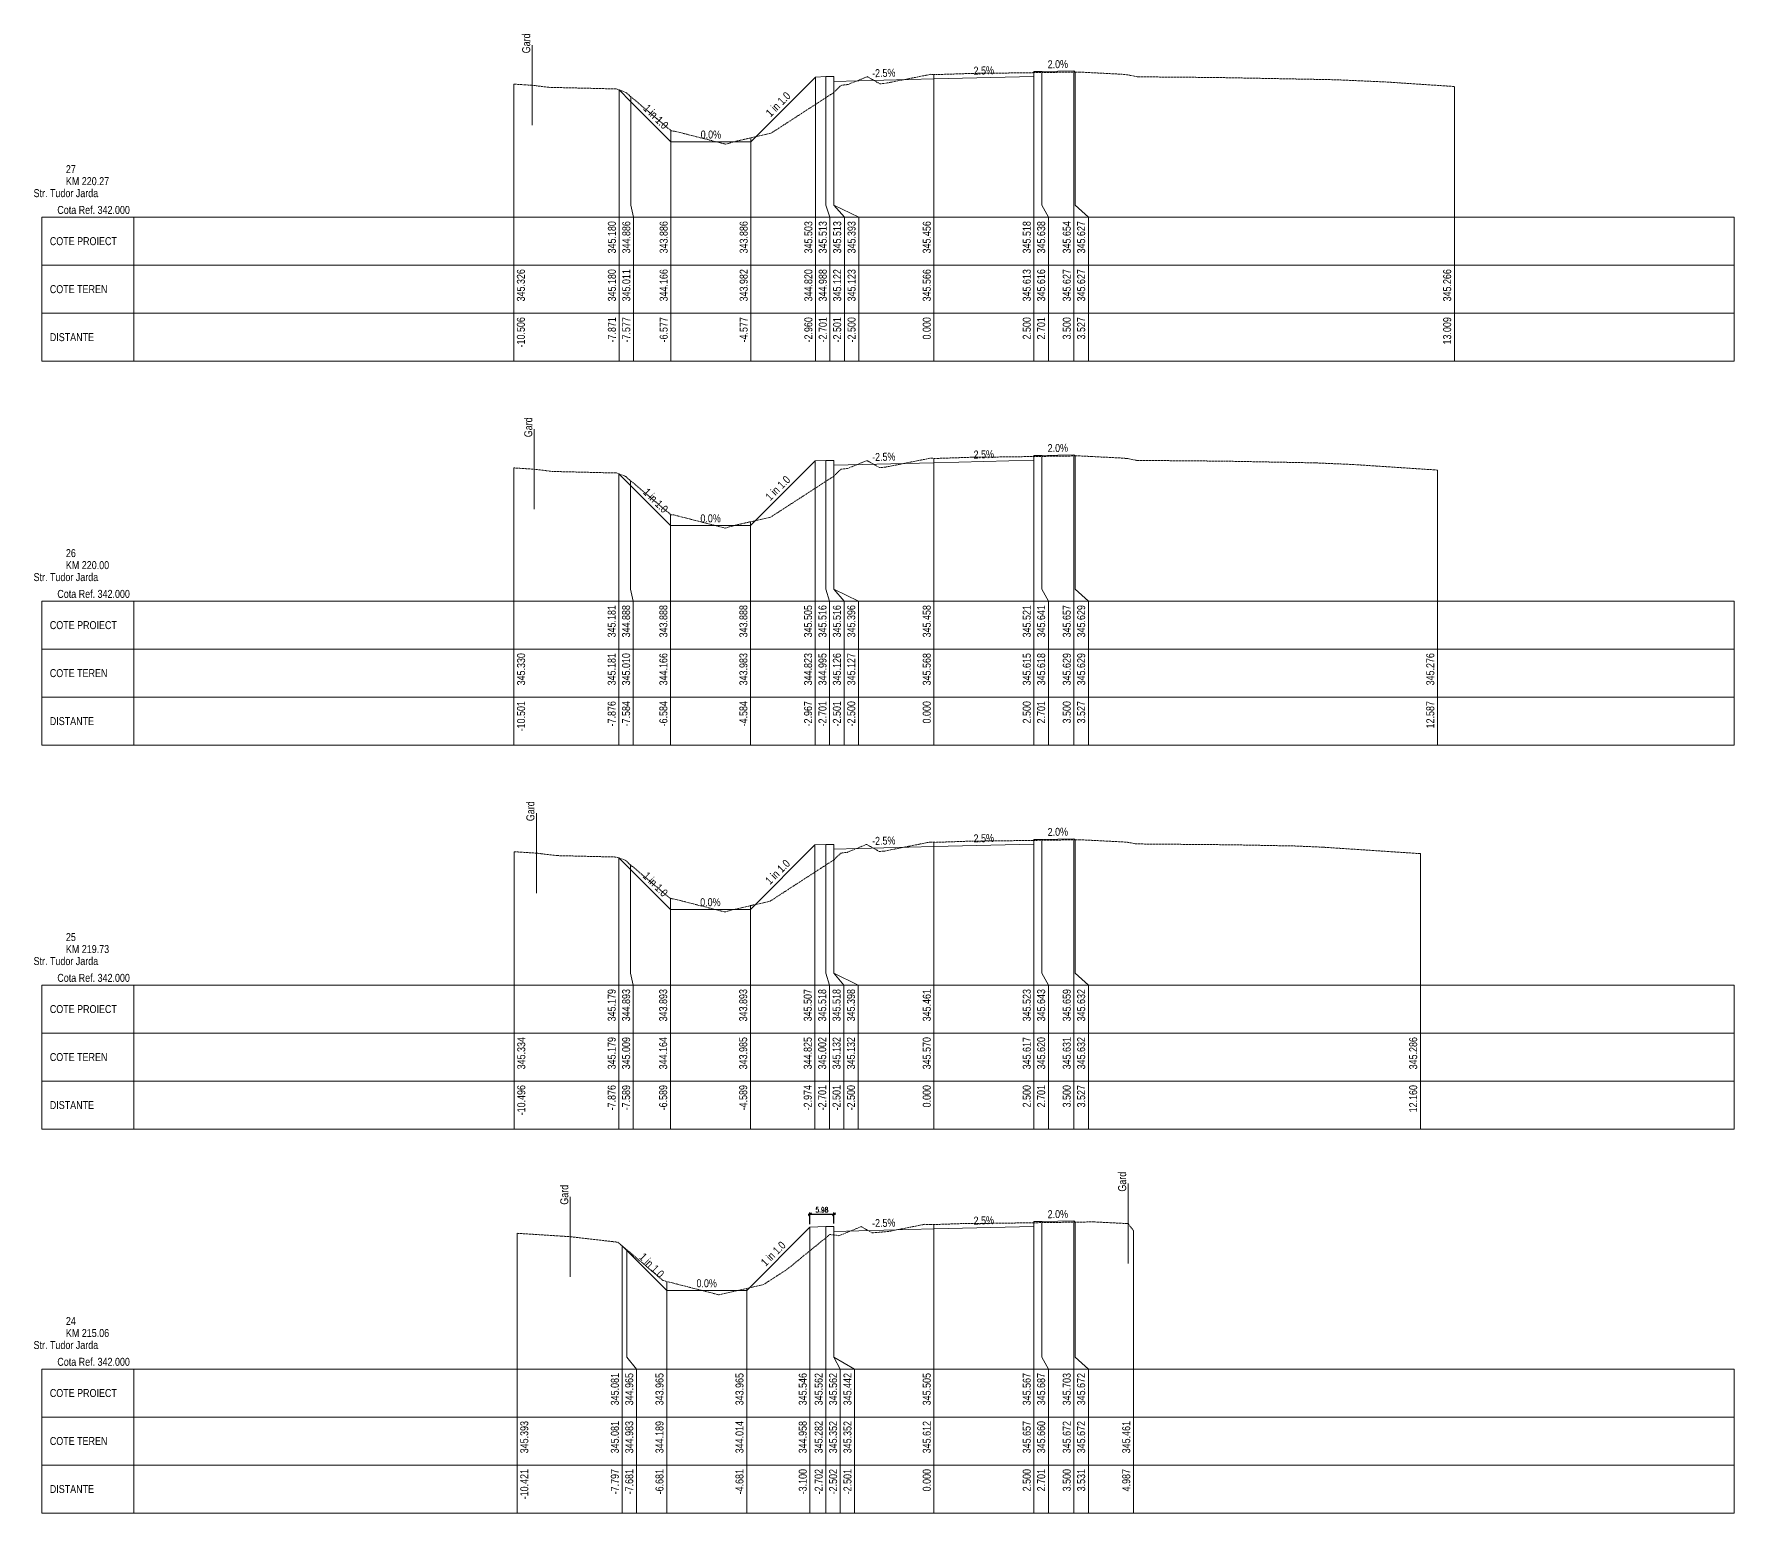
# Paper-space layout 'Str. Tudor Jarda-XS-1' of a CAD drawing. Extents: x 5 to 860, y 10 to 5944.
# Drawn here: x 5 to 430, y 2218 to 2587.8 of the extents above; entities that cross this region are included whole.
import ezdxf
from ezdxf.enums import TextEntityAlignment as Align

# ---------------------------------------------------------------- set-up
doc = ezdxf.new("R2010")
doc.units = 0
doc.header["$PDMODE"] = 32
doc.header["$PDSIZE"] = 0.5
doc.linetypes.add('DASHED2', pattern=[0.375, 0.25, -0.125])
doc.layers.get('0').update_dxf_attribs({"color": 8})
doc.layers.add('ARD-No Plot', color=1, linetype='Continuous', lineweight=0, plot=False)
for name, color, linetype, lineweight in [('DESIGN-TEXT', 7, 'Continuous', 0), ('EXISTING-TEXT', 7, 'Continuous', 0), ('LINES', 7, 'Continuous', 0), ('Text', 7, 'Continuous', 0), ('X-RL', 7, 'Continuous', 0), ('XPLOT-DESIGN', 5, 'Continuous', 0), ('XPLOT-EXISTING', 3, 'DASHED2', 0), ('XPLOT-GRADE', 7, 'Continuous', 0), ('XPLOT-KM', 7, 'Continuous', 0), ('XPLOT-TITLE', 7, 'Continuous', 0)]:
    doc.layers.add(name, color=color, linetype=linetype, lineweight=lineweight)
doc.layers.add('work', color=6, linetype='Continuous')
doc.styles.add('Arial', font='arial.ttf', dxfattribs={"width": 0.8})
doc.styles.add('BemTxT_FCP', font='simplex.shx', dxfattribs={"width": 0.7})
doc.dimstyles.new('M-500-M2', dxfattribs={"dimscale": 5, "dimtxt": 0.25, "dimasz": 0.15, "dimexe": 0.09, "dimexo": 0.15, "dimgap": 0.1, "dimtad": 1, "dimzin": 0, "dimdsep": 46, "dimtxsty": 'BemTxT_FCP', "dimblk": 'OBLIQUE', "dimcen": -0.3, "dimdle": 0.09, "dimclrt": 2, "dimaunit": 2, "dimadec": 4, "dimazin": 0, "dimtfac": 0.75, "dimtix": 1, "dimtmove": 2, "dimatfit": 3, "dimfxl": 1, "dimtolj": 1, "dimarcsym": 0})

# ---------------------------------------------------------------- blocks, each defined once
blk = doc.blocks.new('_Oblique')
at = {"color": 0, "linetype": 'ByBlock', "lineweight": -2}
blk.add_line((-0.5, -0.5), (0.5, 0.5), dxfattribs=at)
blk = doc.blocks.new('*D66')
at = {"layer": 'Defpoints', "color": 0, "transparency": 16777216}
for p in [(204.98, 2292.69), (199, 2289.46), (204.98, 2289.62)]:
    blk.add_point(p, dxfattribs=at)
at = {"layer": 'work', "color": 0, "lineweight": -2, "transparency": 16777216}
for p, q in [((198.55, 2292.69), (205.43, 2292.69)), ((199, 2290.21), (199, 2293.14)), ((204.98, 2290.37), (204.98, 2293.14))]:
    blk.add_line(p, q, dxfattribs=at)
at = {"layer": 'work', "color": 0, "lineweight": -2, "transparency": 16777216, "xscale": 0.75, "yscale": 0.75, "zscale": 0.75, "rotation": 180}
blk.add_blockref('_Oblique', (199, 2292.69), dxfattribs=at)
at = {"layer": 'work', "color": 0, "lineweight": -2, "transparency": 16777216, "xscale": 0.75, "yscale": 0.75, "zscale": 0.75}
blk.add_blockref('_Oblique', (204.98, 2292.69), dxfattribs=at)
at = {"layer": 'work', "color": 2, "transparency": 16777216, "insert": (201.99, 2293.81), "char_height": 1.25, "attachment_point": 5, "style": 'BemTxT_FCP'}
blk.add_mtext('\\A1;5.98', dxfattribs=at)

psp = doc.layouts.new('Str. Tudor Jarda-XS-1')

# ---------------------------------------------------------------- linework, layer by layer
at = {"layer": 'LINES'}
for p, q in [((129.566, 2584.969), (129.566, 2564.969)), ((200.405, 2545), (200.405, 2577.029)), ((200.405, 2545), (200.405, 2577.029)), ((200.405, 2545), (200.405, 2577.029)), ((202.99, 2545), (202.99, 2577.132)), ((202.99, 2545), (202.99, 2577.132)), ((202.99, 2545), (202.99, 2577.132)), ((204.99, 2545), (204.99, 2577.132)), ((204.99, 2545), (204.99, 2577.132)), ((204.99, 2545), (204.99, 2577.132)), ((205, 2545), (205, 2575.932)), ((205, 2545), (205, 2575.932)), ((205, 2545), (205, 2575.932)), ((230, 2545), (230, 2577.664)), ((230, 2545), (230, 2577.664)), ((230, 2545), (230, 2577.664)), ((255, 2545), (255, 2578.129)), ((255, 2545), (255, 2578.129)), ((255, 2545), (255, 2578.129)), ((257.01, 2545), (257.01, 2578.382)), ((257.01, 2545), (257.01, 2578.382)), ((257.01, 2545), (257.01, 2578.382)), ((265, 2545), (265, 2578.542)), ((265, 2545), (265, 2578.542)), ((265, 2545), (265, 2578.542)), ((265.27, 2545), (265.27, 2578.272)), ((265.27, 2545), (265.27, 2578.272)), ((265.27, 2545), (265.27, 2578.272)), ((124.941, 2545), (124.941, 2575.264)), ((124.941, 2545), (124.941, 2575.264)), ((151.289, 2545), (151.289, 2573.801)), ((151.289, 2545), (151.289, 2573.801)), ((151.289, 2545), (151.289, 2573.801)), ((154.233, 2545), (154.233, 2572.107)), ((154.233, 2545), (154.233, 2572.107)), ((154.233, 2545), (154.233, 2572.107)), ((360.091, 2545), (360.091, 2574.661)), ((360.091, 2545), (360.091, 2574.661)), ((164.233, 2545), (164.233, 2563.658)), ((164.233, 2545), (164.233, 2563.658)), ((164.233, 2545), (164.233, 2563.658)), ((184.233, 2545), (184.233, 2561.821)), ((184.233, 2545), (184.233, 2561.821)), ((184.233, 2545), (184.233, 2561.821)), ((6.982, 2530), (6.982, 2542)), ((6.982, 2542), (30, 2542)), ((30, 2506), (30, 2542)), ((30, 2542), (430, 2542)), ((124.941, 2542), (124.941, 2545)), ((124.941, 2542), (124.941, 2545)), ((124.941, 2506), (124.941, 2542)), ((124.941, 2506), (124.941, 2542)), ((151.289, 2542), (151.289, 2545)), ((151.289, 2542), (151.289, 2545)), ((151.289, 2542), (151.289, 2545)), ((151.289, 2506), (151.289, 2542)), ((151.289, 2506), (151.289, 2542)), ((151.289, 2506), (151.289, 2542)), ((154.889, 2542), (154.233, 2545)), ((154.889, 2542), (154.233, 2545)), ((154.889, 2542), (154.233, 2545)), ((154.889, 2506), (154.889, 2542)), ((154.889, 2506), (154.889, 2542)), ((154.889, 2506), (154.889, 2542)), ((164.233, 2542), (164.233, 2545)), ((164.233, 2542), (164.233, 2545)), ((164.233, 2542), (164.233, 2545)), ((164.233, 2506), (164.233, 2542)), ((164.233, 2506), (164.233, 2542)), ((164.233, 2506), (164.233, 2542)), ((184.233, 2542), (184.233, 2545)), ((184.233, 2542), (184.233, 2545)), ((184.233, 2542), (184.233, 2545)), ((184.233, 2506), (184.233, 2542)), ((184.233, 2506), (184.233, 2542)), ((184.233, 2506), (184.233, 2542)), ((200.405, 2542), (200.405, 2545)), ((200.405, 2542), (200.405, 2545)), ((200.405, 2542), (200.405, 2545)), ((200.405, 2506), (200.405, 2542)), ((200.405, 2506), (200.405, 2542)), ((200.405, 2506), (200.405, 2542)), ((204.005, 2542), (202.99, 2545)), ((204.005, 2542), (202.99, 2545)), ((204.005, 2542), (202.99, 2545)), ((204.005, 2506), (204.005, 2542)), ((204.005, 2506), (204.005, 2542)), ((204.005, 2506), (204.005, 2542)), ((207.605, 2542), (204.99, 2545)), ((207.605, 2542), (204.99, 2545)), ((207.605, 2542), (204.99, 2545)), ((211.205, 2542), (205, 2545)), ((211.205, 2542), (205, 2545)), ((211.205, 2542), (205, 2545)), ((207.605, 2506), (207.605, 2542)), ((207.605, 2506), (207.605, 2542)), ((207.605, 2506), (207.605, 2542)), ((211.205, 2506), (211.205, 2542)), ((211.205, 2506), (211.205, 2542)), ((211.205, 2506), (211.205, 2542)), ((230, 2542), (230, 2545)), ((230, 2542), (230, 2545)), ((230, 2542), (230, 2545)), ((230, 2506), (230, 2542)), ((230, 2506), (230, 2542)), ((230, 2506), (230, 2542)), ((255, 2542), (255, 2545)), ((255, 2542), (255, 2545)), ((255, 2542), (255, 2545)), ((255, 2506), (255, 2542)), ((255, 2506), (255, 2542)), ((255, 2506), (255, 2542)), ((258.6, 2542), (257.01, 2545)), ((258.6, 2542), (257.01, 2545)), ((258.6, 2542), (257.01, 2545)), ((258.6, 2506), (258.6, 2542)), ((258.6, 2506), (258.6, 2542)), ((258.6, 2506), (258.6, 2542)), ((265, 2542), (265, 2545)), ((265, 2542), (265, 2545)), ((265, 2542), (265, 2545)), ((265, 2506), (265, 2542)), ((265, 2506), (265, 2542)), ((265, 2506), (265, 2542)), ((268.6, 2542), (265.27, 2545)), ((268.6, 2542), (265.27, 2545)), ((268.6, 2542), (265.27, 2545)), ((268.6, 2506), (268.6, 2542)), ((268.6, 2506), (268.6, 2542)), ((268.6, 2506), (268.6, 2542)), ((360.091, 2542), (360.091, 2545)), ((360.091, 2542), (360.091, 2545)), ((360.091, 2506), (360.091, 2542)), ((360.091, 2506), (360.091, 2542)), ((430, 2506), (430, 2542)), ((6.982, 2518), (6.982, 2530)), ((6.982, 2530), (30, 2530)), ((30, 2530), (6.982, 2530)), ((30, 2530), (430, 2530)), ((6.982, 2506), (6.982, 2518)), ((6.982, 2518), (30, 2518)), ((30, 2518), (6.982, 2518)), ((30, 2518), (430, 2518)), ((30, 2506), (6.982, 2506)), ((30, 2506), (430, 2506)), ((130.086, 2488.975), (130.086, 2468.975)), ((255, 2449), (255, 2482.151)), ((255, 2449), (255, 2482.151)), ((255, 2449), (255, 2482.151)), ((257.01, 2449), (257.01, 2482.408)), ((257.01, 2449), (257.01, 2482.408)), ((257.01, 2449), (257.01, 2482.408)), ((265, 2449), (265, 2482.568)), ((265, 2449), (265, 2482.568)), ((265, 2449), (265, 2482.568)), ((265.273, 2449), (265.273, 2482.295)), ((265.273, 2449), (265.273, 2482.295)), ((265.273, 2449), (265.273, 2482.295)), ((124.99, 2449), (124.99, 2479.3)), ((124.99, 2449), (124.99, 2479.3)), ((151.24, 2449), (151.24, 2477.806)), ((151.24, 2449), (151.24, 2477.806)), ((151.24, 2449), (151.24, 2477.806)), ((200.331, 2449), (200.331, 2481.051)), ((200.331, 2449), (200.331, 2481.051)), ((200.331, 2449), (200.331, 2481.051)), ((202.99, 2449), (202.99, 2481.158)), ((202.99, 2449), (202.99, 2481.158)), ((202.99, 2449), (202.99, 2481.158)), ((204.99, 2449), (204.99, 2481.158)), ((204.99, 2449), (204.99, 2481.158)), ((204.99, 2449), (204.99, 2481.158)), ((205, 2449), (205, 2479.958)), ((205, 2449), (205, 2479.958)), ((205, 2449), (205, 2479.958)), ((230, 2449), (230, 2481.684)), ((230, 2449), (230, 2481.684)), ((230, 2449), (230, 2481.684)), ((355.872, 2449), (355.872, 2478.76)), ((355.872, 2449), (355.872, 2478.76)), ((154.163, 2449), (154.163, 2476.105)), ((154.163, 2449), (154.163, 2476.105)), ((154.163, 2449), (154.163, 2476.105)), ((164.163, 2449), (164.163, 2467.656)), ((164.163, 2449), (164.163, 2467.656)), ((164.163, 2449), (164.163, 2467.656)), ((184.163, 2449), (184.163, 2465.835)), ((184.163, 2449), (184.163, 2465.835)), ((184.163, 2449), (184.163, 2465.835)), ((124.99, 2446), (124.99, 2449)), ((124.99, 2446), (124.99, 2449)), ((151.24, 2446), (151.24, 2449)), ((151.24, 2446), (151.24, 2449)), ((151.24, 2446), (151.24, 2449)), ((154.84, 2446), (154.163, 2449)), ((154.84, 2446), (154.163, 2449)), ((154.84, 2446), (154.163, 2449)), ((164.163, 2446), (164.163, 2449)), ((164.163, 2446), (164.163, 2449)), ((164.163, 2446), (164.163, 2449)), ((184.163, 2446), (184.163, 2449)), ((184.163, 2446), (184.163, 2449)), ((184.163, 2446), (184.163, 2449)), ((200.331, 2446), (200.331, 2449)), ((200.331, 2446), (200.331, 2449)), ((200.331, 2446), (200.331, 2449)), ((203.931, 2446), (202.99, 2449)), ((203.931, 2446), (202.99, 2449)), ((203.931, 2446), (202.99, 2449)), ((207.531, 2446), (204.99, 2449)), ((207.531, 2446), (204.99, 2449)), ((207.531, 2446), (204.99, 2449)), ((211.131, 2446), (205, 2449)), ((211.131, 2446), (205, 2449)), ((211.131, 2446), (205, 2449)), ((230, 2446), (230, 2449)), ((230, 2446), (230, 2449)), ((230, 2446), (230, 2449)), ((255, 2446), (255, 2449)), ((255, 2446), (255, 2449)), ((255, 2446), (255, 2449)), ((258.6, 2446), (257.01, 2449)), ((258.6, 2446), (257.01, 2449)), ((258.6, 2446), (257.01, 2449)), ((265, 2446), (265, 2449)), ((265, 2446), (265, 2449)), ((265, 2446), (265, 2449)), ((268.6, 2446), (265.273, 2449)), ((268.6, 2446), (265.273, 2449)), ((268.6, 2446), (265.273, 2449)), ((355.872, 2446), (355.872, 2449)), ((355.872, 2446), (355.872, 2449)), ((6.982, 2434), (6.982, 2446)), ((6.982, 2446), (30, 2446)), ((30, 2410), (30, 2446)), ((30, 2446), (430, 2446)), ((124.99, 2410), (124.99, 2446)), ((124.99, 2410), (124.99, 2446)), ((151.24, 2410), (151.24, 2446)), ((151.24, 2410), (151.24, 2446)), ((151.24, 2410), (151.24, 2446)), ((154.84, 2410), (154.84, 2446)), ((154.84, 2410), (154.84, 2446)), ((154.84, 2410), (154.84, 2446)), ((164.163, 2410), (164.163, 2446)), ((164.163, 2410), (164.163, 2446)), ((164.163, 2410), (164.163, 2446)), ((184.163, 2410), (184.163, 2446)), ((184.163, 2410), (184.163, 2446)), ((184.163, 2410), (184.163, 2446)), ((200.331, 2410), (200.331, 2446)), ((200.331, 2410), (200.331, 2446)), ((200.331, 2410), (200.331, 2446)), ((203.931, 2410), (203.931, 2446)), ((203.931, 2410), (203.931, 2446)), ((203.931, 2410), (203.931, 2446)), ((207.531, 2410), (207.531, 2446)), ((207.531, 2410), (207.531, 2446)), ((207.531, 2410), (207.531, 2446)), ((211.131, 2410), (211.131, 2446)), ((211.131, 2410), (211.131, 2446)), ((211.131, 2410), (211.131, 2446)), ((230, 2410), (230, 2446)), ((230, 2410), (230, 2446)), ((230, 2410), (230, 2446)), ((255, 2410), (255, 2446)), ((255, 2410), (255, 2446)), ((255, 2410), (255, 2446)), ((258.6, 2410), (258.6, 2446)), ((258.6, 2410), (258.6, 2446)), ((258.6, 2410), (258.6, 2446)), ((265, 2410), (265, 2446)), ((265, 2410), (265, 2446)), ((265, 2410), (265, 2446)), ((268.6, 2410), (268.6, 2446)), ((268.6, 2410), (268.6, 2446)), ((268.6, 2410), (268.6, 2446)), ((355.872, 2410), (355.872, 2446)), ((355.872, 2410), (355.872, 2446)), ((430, 2410), (430, 2446)), ((6.982, 2422), (6.982, 2434)), ((6.982, 2434), (30, 2434)), ((30, 2434), (6.982, 2434)), ((30, 2434), (430, 2434)), ((6.982, 2410), (6.982, 2422)), ((6.982, 2422), (30, 2422)), ((30, 2422), (6.982, 2422)), ((30, 2422), (430, 2422)), ((30, 2410), (6.982, 2410)), ((30, 2410), (430, 2410)), ((130.613, 2392.982), (130.613, 2372.982)), ((200.257, 2353), (200.257, 2385.074)), ((200.257, 2353), (200.257, 2385.074)), ((200.257, 2353), (200.257, 2385.074)), ((202.99, 2353), (202.99, 2385.183)), ((202.99, 2353), (202.99, 2385.183)), ((202.99, 2353), (202.99, 2385.183)), ((204.99, 2353), (204.99, 2385.183)), ((204.99, 2353), (204.99, 2385.183)), ((204.99, 2353), (204.99, 2385.183)), ((230, 2353), (230, 2385.705)), ((230, 2353), (230, 2385.705)), ((230, 2353), (230, 2385.705)), ((255, 2353), (255, 2386.175)), ((255, 2353), (255, 2386.175)), ((255, 2353), (255, 2386.175)), ((257.01, 2353), (257.01, 2386.433)), ((257.01, 2353), (257.01, 2386.433)), ((257.01, 2353), (257.01, 2386.433)), ((265, 2353), (265, 2386.593)), ((265, 2353), (265, 2386.593)), ((265, 2353), (265, 2386.593)), ((265.275, 2353), (265.275, 2386.318)), ((265.275, 2353), (265.275, 2386.318)), ((265.275, 2353), (265.275, 2386.318)), ((125.039, 2353), (125.039, 2383.337)), ((125.039, 2353), (125.039, 2383.337)), ((151.244, 2353), (151.244, 2381.791)), ((151.244, 2353), (151.244, 2381.791)), ((151.244, 2353), (151.244, 2381.791)), ((154.109, 2353), (154.109, 2380.088)), ((154.109, 2353), (154.109, 2380.088)), ((154.109, 2353), (154.109, 2380.088)), ((205, 2353), (205, 2383.983)), ((205, 2353), (205, 2383.983)), ((205, 2353), (205, 2383.983)), ((351.596, 2353), (351.596, 2382.86)), ((351.596, 2353), (351.596, 2382.86)), ((164.109, 2353), (164.109, 2371.639)), ((164.109, 2353), (164.109, 2371.639)), ((164.109, 2353), (164.109, 2371.639)), ((184.109, 2353), (184.109, 2369.852)), ((184.109, 2353), (184.109, 2369.852)), ((184.109, 2353), (184.109, 2369.852)), ((125.039, 2350), (125.039, 2353)), ((125.039, 2350), (125.039, 2353)), ((151.244, 2350), (151.244, 2353)), ((151.244, 2350), (151.244, 2353)), ((151.244, 2350), (151.244, 2353)), ((154.844, 2350), (154.109, 2353)), ((154.844, 2350), (154.109, 2353)), ((154.844, 2350), (154.109, 2353)), ((164.109, 2350), (164.109, 2353)), ((164.109, 2350), (164.109, 2353)), ((164.109, 2350), (164.109, 2353)), ((184.109, 2350), (184.109, 2353)), ((184.109, 2350), (184.109, 2353)), ((184.109, 2350), (184.109, 2353)), ((200.257, 2350), (200.257, 2353)), ((200.257, 2350), (200.257, 2353)), ((200.257, 2350), (200.257, 2353)), ((203.857, 2350), (202.99, 2353)), ((203.857, 2350), (202.99, 2353)), ((203.857, 2350), (202.99, 2353)), ((207.457, 2350), (204.99, 2353)), ((207.457, 2350), (204.99, 2353)), ((207.457, 2350), (204.99, 2353)), ((211.057, 2350), (205, 2353)), ((211.057, 2350), (205, 2353)), ((211.057, 2350), (205, 2353)), ((230, 2350), (230, 2353)), ((230, 2350), (230, 2353)), ((230, 2350), (230, 2353)), ((255, 2350), (255, 2353)), ((255, 2350), (255, 2353)), ((255, 2350), (255, 2353)), ((258.6, 2350), (257.01, 2353)), ((258.6, 2350), (257.01, 2353)), ((258.6, 2350), (257.01, 2353)), ((265, 2350), (265, 2353)), ((265, 2350), (265, 2353)), ((265, 2350), (265, 2353)), ((268.6, 2350), (265.275, 2353)), ((268.6, 2350), (265.275, 2353)), ((268.6, 2350), (265.275, 2353)), ((351.596, 2350), (351.596, 2353)), ((351.596, 2350), (351.596, 2353)), ((6.982, 2338), (6.982, 2350)), ((6.982, 2350), (30, 2350)), ((30, 2314), (30, 2350)), ((30, 2350), (430, 2350)), ((125.039, 2314), (125.039, 2350)), ((125.039, 2314), (125.039, 2350)), ((151.244, 2314), (151.244, 2350)), ((151.244, 2314), (151.244, 2350)), ((151.244, 2314), (151.244, 2350)), ((154.844, 2314), (154.844, 2350)), ((154.844, 2314), (154.844, 2350)), ((154.844, 2314), (154.844, 2350)), ((164.109, 2314), (164.109, 2350)), ((164.109, 2314), (164.109, 2350)), ((164.109, 2314), (164.109, 2350)), ((184.109, 2314), (184.109, 2350)), ((184.109, 2314), (184.109, 2350)), ((184.109, 2314), (184.109, 2350)), ((200.257, 2314), (200.257, 2350)), ((200.257, 2314), (200.257, 2350)), ((200.257, 2314), (200.257, 2350)), ((203.857, 2314), (203.857, 2350)), ((203.857, 2314), (203.857, 2350)), ((203.857, 2314), (203.857, 2350)), ((207.457, 2314), (207.457, 2350)), ((207.457, 2314), (207.457, 2350)), ((207.457, 2314), (207.457, 2350)), ((211.057, 2314), (211.057, 2350)), ((211.057, 2314), (211.057, 2350)), ((211.057, 2314), (211.057, 2350)), ((230, 2314), (230, 2350)), ((230, 2314), (230, 2350)), ((230, 2314), (230, 2350)), ((255, 2314), (255, 2350)), ((255, 2314), (255, 2350)), ((255, 2314), (255, 2350)), ((258.6, 2314), (258.6, 2350)), ((258.6, 2314), (258.6, 2350)), ((258.6, 2314), (258.6, 2350)), ((265, 2314), (265, 2350)), ((265, 2314), (265, 2350)), ((265, 2314), (265, 2350)), ((268.6, 2314), (268.6, 2350)), ((268.6, 2314), (268.6, 2350)), ((268.6, 2314), (268.6, 2350)), ((351.596, 2314), (351.596, 2350)), ((351.596, 2314), (351.596, 2350)), ((430, 2314), (430, 2350)), ((6.982, 2326), (6.982, 2338)), ((6.982, 2338), (30, 2338)), ((30, 2338), (6.982, 2338)), ((30, 2338), (430, 2338)), ((6.982, 2314), (6.982, 2326)), ((6.982, 2326), (30, 2326)), ((30, 2326), (6.982, 2326)), ((30, 2326), (430, 2326)), ((30, 2314), (6.982, 2314)), ((30, 2314), (430, 2314)), ((278.549, 2300.352), (278.549, 2280.352)), ((139.092, 2297.088), (139.092, 2277.088)), ((257.01, 2257), (257.01, 2290.87)), ((257.01, 2257), (257.01, 2290.87)), ((257.01, 2257), (257.01, 2290.87)), ((265, 2257), (265, 2291.03)), ((265, 2257), (265, 2291.03)), ((265, 2257), (265, 2291.03)), ((265.309, 2257), (265.309, 2290.721)), ((265.309, 2257), (265.309, 2290.721)), ((265.309, 2257), (265.309, 2290.721)), ((125.791, 2257), (125.791, 2287.93)), ((125.791, 2257), (125.791, 2287.93)), ((199, 2257), (199, 2289.461)), ((199, 2257), (199, 2289.461)), ((199, 2257), (199, 2289.461)), ((202.981, 2257), (202.981, 2289.62)), ((202.981, 2257), (202.981, 2289.62)), ((202.981, 2257), (202.981, 2289.62)), ((204.981, 2257), (204.981, 2289.62)), ((204.981, 2257), (204.981, 2289.62)), ((204.981, 2257), (204.981, 2289.62)), ((204.991, 2257), (204.991, 2288.42)), ((204.991, 2257), (204.991, 2288.42)), ((204.991, 2257), (204.991, 2288.42)), ((230, 2257), (230, 2290.119)), ((230, 2257), (230, 2290.119)), ((230, 2257), (230, 2290.119)), ((255, 2257), (255, 2290.575)), ((255, 2257), (255, 2290.575)), ((255, 2257), (255, 2290.575)), ((279.866, 2257), (279.866, 2288.613)), ((279.866, 2257), (279.866, 2288.613)), ((152.029, 2257), (152.029, 2284.806)), ((152.029, 2257), (152.029, 2284.806)), ((152.029, 2257), (152.029, 2284.806)), ((153.187, 2257), (153.187, 2283.827)), ((153.187, 2257), (153.187, 2283.827)), ((153.187, 2257), (153.187, 2283.827)), ((163.187, 2257), (163.187, 2275.894)), ((163.187, 2257), (163.187, 2275.894)), ((163.187, 2257), (163.187, 2275.894)), ((183.187, 2257), (183.187, 2274.141)), ((183.187, 2257), (183.187, 2274.141)), ((183.187, 2257), (183.187, 2274.141)), ((125.791, 2254), (125.791, 2257)), ((125.791, 2254), (125.791, 2257)), ((152.029, 2254), (152.029, 2257)), ((152.029, 2254), (152.029, 2257)), ((152.029, 2254), (152.029, 2257)), ((155.629, 2254), (153.187, 2257)), ((155.629, 2254), (153.187, 2257)), ((155.629, 2254), (153.187, 2257)), ((163.187, 2254), (163.187, 2257)), ((163.187, 2254), (163.187, 2257)), ((163.187, 2254), (163.187, 2257)), ((183.187, 2254), (183.187, 2257)), ((183.187, 2254), (183.187, 2257)), ((183.187, 2254), (183.187, 2257)), ((199, 2254), (199, 2257)), ((199, 2254), (199, 2257)), ((199, 2254), (199, 2257)), ((202.981, 2254), (202.981, 2257)), ((202.981, 2254), (202.981, 2257)), ((202.981, 2254), (202.981, 2257)), ((206.581, 2254), (204.981, 2257)), ((206.581, 2254), (204.981, 2257)), ((206.581, 2254), (204.981, 2257)), ((210.181, 2254), (204.991, 2257)), ((210.181, 2254), (204.991, 2257)), ((210.181, 2254), (204.991, 2257)), ((230, 2254), (230, 2257)), ((230, 2254), (230, 2257)), ((230, 2254), (230, 2257)), ((255, 2254), (255, 2257)), ((255, 2254), (255, 2257)), ((255, 2254), (255, 2257)), ((258.6, 2254), (257.01, 2257)), ((258.6, 2254), (257.01, 2257)), ((258.6, 2254), (257.01, 2257)), ((265, 2254), (265, 2257)), ((265, 2254), (265, 2257)), ((265, 2254), (265, 2257)), ((268.6, 2254), (265.309, 2257)), ((268.6, 2254), (265.309, 2257)), ((268.6, 2254), (265.309, 2257)), ((279.866, 2254), (279.866, 2257)), ((279.866, 2254), (279.866, 2257)), ((6.982, 2242), (6.982, 2254)), ((6.982, 2254), (30, 2254)), ((30, 2218), (30, 2254)), ((30, 2254), (430, 2254)), ((125.791, 2218), (125.791, 2254)), ((125.791, 2218), (125.791, 2254)), ((152.029, 2218), (152.029, 2254)), ((152.029, 2218), (152.029, 2254)), ((152.029, 2218), (152.029, 2254)), ((155.629, 2218), (155.629, 2254)), ((155.629, 2218), (155.629, 2254)), ((155.629, 2218), (155.629, 2254)), ((163.187, 2218), (163.187, 2254)), ((163.187, 2218), (163.187, 2254)), ((163.187, 2218), (163.187, 2254)), ((183.187, 2218), (183.187, 2254)), ((183.187, 2218), (183.187, 2254)), ((183.187, 2218), (183.187, 2254)), ((199, 2218), (199, 2254)), ((199, 2218), (199, 2254)), ((199, 2218), (199, 2254)), ((202.981, 2218), (202.981, 2254)), ((202.981, 2218), (202.981, 2254)), ((202.981, 2218), (202.981, 2254)), ((206.581, 2218), (206.581, 2254)), ((206.581, 2218), (206.581, 2254)), ((206.581, 2218), (206.581, 2254)), ((210.181, 2218), (210.181, 2254)), ((210.181, 2218), (210.181, 2254)), ((210.181, 2218), (210.181, 2254)), ((230, 2218), (230, 2254)), ((230, 2218), (230, 2254)), ((230, 2218), (230, 2254)), ((255, 2218), (255, 2254)), ((255, 2218), (255, 2254)), ((255, 2218), (255, 2254)), ((258.6, 2218), (258.6, 2254)), ((258.6, 2218), (258.6, 2254)), ((258.6, 2218), (258.6, 2254)), ((265, 2218), (265, 2254)), ((265, 2218), (265, 2254)), ((265, 2218), (265, 2254)), ((268.6, 2218), (268.6, 2254)), ((268.6, 2218), (268.6, 2254)), ((268.6, 2218), (268.6, 2254)), ((279.866, 2218), (279.866, 2254)), ((279.866, 2218), (279.866, 2254)), ((430, 2218), (430, 2254)), ((6.982, 2230), (6.982, 2242)), ((6.982, 2242), (30, 2242)), ((30, 2242), (6.982, 2242)), ((30, 2242), (430, 2242)), ((6.982, 2218), (6.982, 2230)), ((6.982, 2230), (30, 2230)), ((30, 2230), (6.982, 2230)), ((30, 2230), (430, 2230)), ((30, 2218), (6.982, 2218)), ((30, 2218), (430, 2218))]:
    psp.add_line(p, q, dxfattribs=at)
at = {"layer": 'XPLOT-DESIGN'}
for p, q in [((184.233, 2560.857), (200.405, 2577.029)), ((200.405, 2577.029), (202.99, 2577.132)), ((202.99, 2577.132), (204.99, 2577.132)), ((204.99, 2577.132), (205, 2575.932)), ((205, 2575.932), (230, 2576.557)), ((230, 2576.557), (255, 2577.182)), ((255, 2577.182), (255.01, 2578.382)), ((255.01, 2578.382), (257.01, 2578.382)), ((257.01, 2578.382), (265, 2578.542)), ((265, 2578.542), (265.27, 2578.272)), ((151.289, 2573.801), (154.233, 2570.857)), ((154.233, 2570.857), (164.233, 2560.857)), ((164.233, 2560.857), (184.233, 2560.857)), ((255, 2481.208), (255.01, 2482.408)), ((255.01, 2482.408), (257.01, 2482.408)), ((257.01, 2482.408), (265, 2482.568)), ((265, 2482.568), (265.273, 2482.295)), ((151.24, 2477.806), (154.163, 2474.883)), ((184.163, 2464.883), (200.331, 2481.051)), ((200.331, 2481.051), (202.99, 2481.158)), ((202.99, 2481.158), (204.99, 2481.158)), ((204.99, 2481.158), (205, 2479.958)), ((205, 2479.958), (230, 2480.583)), ((230, 2480.583), (255, 2481.208)), ((154.163, 2474.883), (164.163, 2464.883)), ((164.163, 2464.883), (184.163, 2464.883)), ((184.109, 2368.926), (200.257, 2385.074)), ((200.257, 2385.074), (202.99, 2385.183)), ((202.99, 2385.183), (204.99, 2385.183)), ((204.99, 2385.183), (205, 2383.983)), ((205, 2383.983), (230, 2384.608)), ((230, 2384.608), (255, 2385.233)), ((255, 2385.233), (255.01, 2386.433)), ((255.01, 2386.433), (257.01, 2386.433)), ((257.01, 2386.433), (265, 2386.593)), ((265, 2386.593), (265.275, 2386.318)), ((151.244, 2381.791), (154.109, 2378.926)), ((154.109, 2378.926), (164.109, 2368.926)), ((164.109, 2368.926), (184.109, 2368.926)), ((255, 2289.67), (255.01, 2290.87)), ((255.01, 2290.87), (257.01, 2290.87)), ((257.01, 2290.87), (265, 2291.03)), ((265, 2291.03), (265.309, 2290.721)), ((183.187, 2273.648), (199, 2289.461)), ((199, 2289.461), (202.981, 2289.62)), ((202.981, 2289.62), (204.981, 2289.62)), ((204.981, 2289.62), (204.991, 2288.42)), ((204.991, 2288.42), (230, 2289.045)), ((230, 2289.045), (255, 2289.67)), ((152.029, 2284.806), (153.187, 2283.648)), ((153.187, 2283.648), (163.187, 2273.648)), ((163.187, 2273.648), (183.187, 2273.648))]:
    psp.add_line(p, q, dxfattribs=at)
at = {"layer": 'XPLOT-EXISTING'}
for p, q in [((208.561, 2575.177), (213.343, 2577.127)), ((213.343, 2577.127), (216.502, 2575.327)), ((216.502, 2575.327), (217.634, 2575.423)), ((217.634, 2575.423), (217.673, 2575.42)), ((217.673, 2575.42), (229.197, 2577.709)), ((229.197, 2577.709), (230, 2577.664)), ((230, 2577.664), (230, 2577.664)), ((230, 2577.664), (230.482, 2577.637)), ((230.482, 2577.637), (239.738, 2577.95)), ((239.738, 2577.95), (246.136, 2578.005)), ((246.136, 2578.005), (255, 2578.129)), ((255, 2578.129), (257.01, 2578.157)), ((257.01, 2578.157), (265, 2578.268)), ((265, 2578.268), (265.27, 2578.272)), ((265.27, 2578.272), (266.113, 2578.284)), ((266.113, 2578.284), (276.733, 2577.744)), ((276.733, 2577.744), (278.327, 2577.593)), ((278.327, 2577.593), (280.869, 2577.089)), ((280.869, 2577.089), (301.088, 2576.908)), ((301.088, 2576.908), (330.256, 2576.358)), ((330.256, 2576.358), (342.889, 2575.8)), ((342.889, 2575.8), (360.091, 2574.661)), ((124.941, 2575.264), (129.566, 2574.969)), ((129.566, 2574.969), (133.737, 2574.46)), ((133.737, 2574.46), (150.582, 2574.058)), ((150.582, 2574.058), (151.289, 2573.801)), ((151.289, 2573.801), (152.727, 2573.279)), ((152.727, 2573.279), (153.143, 2573.06)), ((153.143, 2573.06), (153.925, 2572.367)), ((153.925, 2572.367), (154.233, 2572.107)), ((154.233, 2572.107), (164.233, 2563.658)), ((200.405, 2570.202), (202.99, 2571.879)), ((202.99, 2571.879), (204.843, 2573.081)), ((204.843, 2573.081), (204.99, 2573.223)), ((204.99, 2573.223), (205, 2573.233)), ((205, 2573.233), (206.766, 2574.945)), ((206.766, 2574.945), (208.561, 2575.177)), ((189.233, 2562.958), (200.405, 2570.202)), ((164.233, 2563.658), (164.347, 2563.561)), ((164.347, 2563.561), (165.126, 2563.512)), ((165.126, 2563.512), (177.924, 2560.238)), ((184.233, 2561.821), (189.233, 2562.958)), ((177.924, 2560.238), (180.475, 2560.967)), ((180.475, 2560.967), (184.233, 2561.821)), ((230.418, 2481.661), (239.609, 2481.972)), ((239.609, 2481.972), (246.085, 2482.027)), ((246.085, 2482.027), (255, 2482.151)), ((255, 2482.151), (257.01, 2482.18)), ((257.01, 2482.18), (265, 2482.291)), ((265, 2482.291), (265.273, 2482.295)), ((265.273, 2482.295), (266.306, 2482.309)), ((266.306, 2482.309), (277.056, 2481.763)), ((124.99, 2479.3), (130.086, 2478.975)), ((130.086, 2478.975), (134.681, 2478.415)), ((134.681, 2478.415), (150.61, 2478.034)), ((150.61, 2478.034), (151.24, 2477.806)), ((151.24, 2477.806), (152.638, 2477.298)), ((205, 2477.274), (206.74, 2478.96)), ((206.74, 2478.96), (208.424, 2479.178)), ((208.424, 2479.178), (213.264, 2481.152)), ((213.264, 2481.152), (216.401, 2479.365)), ((216.401, 2479.365), (217.673, 2479.473)), ((217.673, 2479.473), (217.716, 2479.469)), ((217.716, 2479.469), (229.117, 2481.733)), ((229.117, 2481.733), (230, 2481.684)), ((230, 2481.684), (230, 2481.684)), ((230, 2481.684), (230.418, 2481.661)), ((277.056, 2481.763), (278.456, 2481.63)), ((278.456, 2481.63), (280.689, 2481.187)), ((280.689, 2481.187), (302.587, 2480.992)), ((302.587, 2480.992), (325.362, 2480.562)), ((325.362, 2480.562), (335.226, 2480.126)), ((335.226, 2480.126), (355.872, 2478.76)), ((152.638, 2477.298), (153.032, 2477.091)), ((153.032, 2477.091), (153.771, 2476.435)), ((153.771, 2476.435), (154.163, 2476.105)), ((154.163, 2476.105), (164.163, 2467.656)), ((189.136, 2466.965), (200.331, 2474.225)), ((200.331, 2474.225), (202.99, 2475.949)), ((202.99, 2475.949), (204.934, 2477.21)), ((204.934, 2477.21), (204.99, 2477.264)), ((204.99, 2477.264), (205, 2477.274)), ((164.163, 2467.656), (164.24, 2467.59)), ((164.24, 2467.59), (164.982, 2467.543)), ((164.982, 2467.543), (177.837, 2464.254)), ((177.837, 2464.254), (180.272, 2464.95)), ((180.272, 2464.95), (184.163, 2465.835)), ((184.163, 2465.835), (189.136, 2466.965)), ((208.286, 2383.179), (213.184, 2385.177)), ((213.184, 2385.177), (216.298, 2383.403)), ((217.76, 2383.518), (229.037, 2385.758)), ((229.037, 2385.758), (230, 2385.705)), ((230, 2385.705), (230, 2385.705)), ((230, 2385.705), (230.354, 2385.685)), ((230.354, 2385.685), (239.478, 2385.993)), ((239.478, 2385.993), (246.034, 2386.049)), ((246.034, 2386.049), (255, 2386.175)), ((255, 2386.175), (257.01, 2386.203)), ((257.01, 2386.203), (265, 2386.314)), ((265, 2386.314), (265.275, 2386.318)), ((265.275, 2386.318), (266.501, 2386.335)), ((266.501, 2386.335), (277.383, 2385.782)), ((277.383, 2385.782), (278.587, 2385.668)), ((278.587, 2385.668), (280.506, 2385.287)), ((280.506, 2385.287), (304.108, 2385.077)), ((304.108, 2385.077), (320.402, 2384.769)), ((320.402, 2384.769), (327.459, 2384.457)), ((327.459, 2384.457), (351.596, 2382.86)), ((125.039, 2383.337), (130.613, 2382.982)), ((130.613, 2382.982), (135.639, 2382.369)), ((135.639, 2382.369), (150.638, 2382.01)), ((150.638, 2382.01), (151.244, 2381.791)), ((151.244, 2381.791), (152.549, 2381.317)), ((152.549, 2381.317), (152.919, 2381.122)), ((152.919, 2381.122), (153.615, 2380.505)), ((153.615, 2380.505), (154.109, 2380.088)), ((154.109, 2380.088), (164.109, 2371.639)), ((200.257, 2378.249), (202.99, 2380.021)), ((202.99, 2380.021), (204.99, 2381.318)), ((204.99, 2381.318), (205, 2381.324)), ((205, 2381.324), (205.027, 2381.342)), ((205.027, 2381.342), (206.713, 2382.976)), ((206.713, 2382.976), (208.286, 2383.179)), ((216.298, 2383.403), (217.712, 2383.523)), ((217.712, 2383.523), (217.76, 2383.518)), ((189.037, 2370.972), (200.257, 2378.249)), ((164.109, 2371.639), (164.132, 2371.619)), ((164.132, 2371.619), (164.835, 2371.575)), ((164.835, 2371.575), (177.749, 2368.271)), ((177.749, 2368.271), (180.065, 2368.933)), ((180.065, 2368.933), (184.109, 2369.852)), ((184.109, 2369.852), (189.037, 2370.972)), ((255, 2290.575), (257.01, 2290.603)), ((257.01, 2290.603), (265, 2290.717)), ((265, 2290.717), (265.309, 2290.721)), ((265.309, 2290.721), (269.932, 2290.787)), ((269.932, 2290.787), (278.549, 2290.352)), ((125.791, 2287.93), (139.09, 2287.088)), ((139.09, 2287.088), (139.419, 2287.048)), ((139.419, 2287.048), (150.967, 2285.701)), ((199, 2283.575), (202.981, 2286.816)), ((202.981, 2286.816), (203.975, 2287.626)), ((203.975, 2287.626), (204.981, 2287.525)), ((204.981, 2287.525), (204.991, 2287.524)), ((204.991, 2287.524), (205.679, 2287.454)), ((205.679, 2287.454), (206.233, 2287.317)), ((206.233, 2287.317), (211.825, 2289.6)), ((211.825, 2289.6), (214.555, 2288.044)), ((214.555, 2288.044), (218.367, 2288.369)), ((218.367, 2288.369), (218.498, 2288.358)), ((218.498, 2288.358), (227.663, 2290.181)), ((227.663, 2290.181), (229.248, 2290.094)), ((229.248, 2290.094), (230, 2290.119)), ((230, 2290.119), (237.239, 2290.366)), ((230, 2290.119), (230, 2290.119)), ((237.239, 2290.366), (245.151, 2290.435)), ((245.151, 2290.435), (255, 2290.575)), ((278.549, 2290.352), (279.866, 2288.613)), ((150.967, 2285.701), (151.728, 2285.061)), ((151.728, 2285.061), (152.029, 2284.806)), ((152.029, 2284.806), (153.187, 2283.827)), ((153.187, 2283.827), (162.331, 2276.099)), ((193.329, 2278.958), (199, 2283.575)), ((187.375, 2275.094), (193.329, 2278.958)), ((162.331, 2276.099), (162.407, 2276.094)), ((162.407, 2276.094), (163.187, 2275.894)), ((163.187, 2275.894), (176.272, 2272.547)), ((176.634, 2272.65), (183.187, 2274.141)), ((183.187, 2274.141), (187.375, 2275.094)), ((176.272, 2272.547), (176.634, 2272.65))]:
    psp.add_line(p, q, dxfattribs=at)

# ---------------------------------------------------------------- texts
at = {"layer": 'ARD-No Plot', "style": 'Arial', "width": 0.8}
for p in [(13, 2547), (13, 2451), (13, 2355), (13, 2259)]:
    psp.add_text('Str. Tudor Jarda', height=2, dxfattribs=at).set_placement(p, align=Align.CENTER)
at = {"layer": 'DESIGN-TEXT', "style": 'Arial', "width": 0.8}
for s, p in [('345.180', (150.489, 2541)), ('344.886', (154.089, 2541)), ('343.886', (163.433, 2541)), ('343.886', (183.433, 2541)), ('345.503', (199.605, 2541)), ('345.513', (203.205, 2541)), ('345.513', (206.805, 2541)), ('345.393', (210.405, 2541)), ('345.456', (229.2, 2541)), ('345.518', (254.2, 2541)), ('345.638', (257.8, 2541)), ('345.654', (264.2, 2541)), ('345.627', (267.8, 2541)), ('345.181', (150.44, 2445)), ('344.888', (154.04, 2445)), ('343.888', (163.363, 2445)), ('343.888', (183.363, 2445)), ('345.505', (199.531, 2445)), ('345.516', (203.131, 2445)), ('345.516', (206.731, 2445)), ('345.396', (210.331, 2445)), ('345.458', (229.2, 2445)), ('345.521', (254.2, 2445)), ('345.641', (257.8, 2445)), ('345.657', (264.2, 2445)), ('345.629', (267.8, 2445)), ('345.179', (150.444, 2349)), ('344.893', (154.044, 2349)), ('343.893', (163.309, 2349)), ('343.893', (183.309, 2349)), ('345.507', (199.457, 2349)), ('345.518', (203.057, 2349)), ('345.518', (206.657, 2349)), ('345.398', (210.257, 2349)), ('345.461', (229.2, 2349)), ('345.523', (254.2, 2349)), ('345.643', (257.8, 2349)), ('345.659', (264.2, 2349)), ('345.632', (267.8, 2349)), ('345.081', (151.229, 2253)), ('344.965', (154.829, 2253)), ('343.965', (162.387, 2253)), ('343.965', (182.387, 2253)), ('345.546', (198.2, 2253)), ('345.562', (202.181, 2253)), ('345.562', (205.781, 2253)), ('345.442', (209.381, 2253)), ('345.505', (229.2, 2253)), ('345.567', (254.2, 2253)), ('345.687', (257.8, 2253)), ('345.703', (264.2, 2253)), ('345.672', (267.8, 2253))]:
    psp.add_text(s, height=2, rotation=90, dxfattribs=at).set_placement(p, align=Align.RIGHT)
at = {"layer": 'EXISTING-TEXT', "style": 'Arial', "width": 0.8}
for s, p in [('345.326', (127.741, 2529)), ('345.180', (150.489, 2529)), ('345.011', (154.089, 2529)), ('344.166', (163.433, 2529)), ('343.982', (183.433, 2529)), ('344.820', (199.605, 2529)), ('344.988', (203.205, 2529)), ('345.122', (206.805, 2529)), ('345.123', (210.405, 2529)), ('345.566', (229.2, 2529)), ('345.566', (229.2, 2529)), ('345.613', (254.2, 2529)), ('345.616', (257.8, 2529)), ('345.627', (264.2, 2529)), ('345.627', (267.8, 2529)), ('345.266', (359.291, 2529)), ('345.330', (127.79, 2433)), ('345.181', (150.44, 2433)), ('345.010', (154.04, 2433)), ('344.166', (163.363, 2433)), ('343.983', (183.363, 2433)), ('344.823', (199.531, 2433)), ('344.995', (203.131, 2433)), ('345.126', (206.731, 2433)), ('345.127', (210.331, 2433)), ('345.568', (229.2, 2433)), ('345.568', (229.2, 2433)), ('345.615', (254.2, 2433)), ('345.618', (257.8, 2433)), ('345.629', (264.2, 2433)), ('345.629', (267.8, 2433)), ('345.276', (355.072, 2433)), ('345.334', (127.839, 2337)), ('345.179', (150.444, 2337)), ('345.009', (154.044, 2337)), ('344.164', (163.309, 2337)), ('343.985', (183.309, 2337)), ('344.825', (199.457, 2337)), ('345.002', (203.057, 2337)), ('345.132', (206.657, 2337)), ('345.132', (210.257, 2337)), ('345.570', (229.2, 2337)), ('345.570', (229.2, 2337)), ('345.617', (254.2, 2337)), ('345.620', (257.8, 2337)), ('345.631', (264.2, 2337)), ('345.632', (267.8, 2337)), ('345.286', (350.796, 2337)), ('345.393', (128.591, 2241)), ('345.081', (151.229, 2241)), ('344.983', (154.829, 2241)), ('344.189', (162.387, 2241)), ('344.014', (182.387, 2241)), ('344.958', (198.2, 2241)), ('345.282', (202.181, 2241)), ('345.352', (205.781, 2241)), ('345.352', (209.381, 2241)), ('345.612', (229.2, 2241)), ('345.612', (229.2, 2241)), ('345.657', (254.2, 2241)), ('345.660', (257.8, 2241)), ('345.672', (264.2, 2241)), ('345.672', (267.8, 2241)), ('345.461', (279.066, 2241))]:
    psp.add_text(s, height=2, rotation=90, dxfattribs=at).set_placement(p, align=Align.RIGHT)
at = {"layer": 'Text', "style": 'Arial', "width": 0.8}
for p in [(129.066, 2582.969), (129.586, 2486.975), (130.113, 2390.982), (138.592, 2295.088), (278.049, 2298.352)]:
    psp.add_text('Gard', height=2, rotation=90, dxfattribs=at).set_placement(p)
for s, p in [('-10.506', (127.741, 2517)), ('-10.506', (127.741, 2517)), ('-7.871', (150.489, 2517)), ('-7.871', (150.489, 2517)), ('-7.871', (150.489, 2517)), ('-7.577', (154.089, 2517)), ('-7.577', (154.089, 2517)), ('-7.577', (154.089, 2517)), ('-6.577', (163.433, 2517)), ('-6.577', (163.433, 2517)), ('-6.577', (163.433, 2517)), ('-4.577', (183.433, 2517)), ('-4.577', (183.433, 2517)), ('-4.577', (183.433, 2517)), ('-2.960', (199.605, 2517)), ('-2.960', (199.605, 2517)), ('-2.960', (199.605, 2517)), ('-2.701', (203.205, 2517)), ('-2.701', (203.205, 2517)), ('-2.701', (203.205, 2517)), ('-2.501', (206.805, 2517)), ('-2.501', (206.805, 2517)), ('-2.501', (206.805, 2517)), ('-2.500', (210.405, 2517)), ('-2.500', (210.405, 2517)), ('-2.500', (210.405, 2517)), ('0.000', (229.2, 2517)), ('0.000', (229.2, 2517)), ('0.000', (229.2, 2517)), ('2.500', (254.2, 2517)), ('2.500', (254.2, 2517)), ('2.500', (254.2, 2517)), ('2.701', (257.8, 2517)), ('2.701', (257.8, 2517)), ('2.701', (257.8, 2517)), ('3.500', (264.2, 2517)), ('3.500', (264.2, 2517)), ('3.500', (264.2, 2517)), ('3.527', (267.8, 2517)), ('3.527', (267.8, 2517)), ('3.527', (267.8, 2517)), ('13.009', (359.291, 2517)), ('13.009', (359.291, 2517)), ('-10.501', (127.79, 2421)), ('-10.501', (127.79, 2421)), ('-7.876', (150.44, 2421)), ('-7.876', (150.44, 2421)), ('-7.876', (150.44, 2421)), ('-7.584', (154.04, 2421)), ('-7.584', (154.04, 2421)), ('-7.584', (154.04, 2421)), ('-6.584', (163.363, 2421)), ('-6.584', (163.363, 2421)), ('-6.584', (163.363, 2421)), ('-4.584', (183.363, 2421)), ('-4.584', (183.363, 2421)), ('-4.584', (183.363, 2421)), ('-2.967', (199.531, 2421)), ('-2.967', (199.531, 2421)), ('-2.967', (199.531, 2421)), ('-2.701', (203.131, 2421)), ('-2.701', (203.131, 2421)), ('-2.701', (203.131, 2421)), ('-2.501', (206.731, 2421)), ('-2.501', (206.731, 2421)), ('-2.501', (206.731, 2421)), ('-2.500', (210.331, 2421)), ('-2.500', (210.331, 2421)), ('-2.500', (210.331, 2421)), ('0.000', (229.2, 2421)), ('0.000', (229.2, 2421)), ('0.000', (229.2, 2421)), ('2.500', (254.2, 2421)), ('2.500', (254.2, 2421)), ('2.500', (254.2, 2421)), ('2.701', (257.8, 2421)), ('2.701', (257.8, 2421)), ('2.701', (257.8, 2421)), ('3.500', (264.2, 2421)), ('3.500', (264.2, 2421)), ('3.500', (264.2, 2421)), ('3.527', (267.8, 2421)), ('3.527', (267.8, 2421)), ('3.527', (267.8, 2421)), ('12.587', (355.072, 2421)), ('12.587', (355.072, 2421)), ('-10.496', (127.839, 2325)), ('-10.496', (127.839, 2325)), ('-7.876', (150.444, 2325)), ('-7.876', (150.444, 2325)), ('-7.876', (150.444, 2325)), ('-7.589', (154.044, 2325)), ('-7.589', (154.044, 2325)), ('-7.589', (154.044, 2325)), ('-6.589', (163.309, 2325)), ('-6.589', (163.309, 2325)), ('-6.589', (163.309, 2325)), ('-4.589', (183.309, 2325)), ('-4.589', (183.309, 2325)), ('-4.589', (183.309, 2325)), ('-2.974', (199.457, 2325)), ('-2.974', (199.457, 2325)), ('-2.974', (199.457, 2325)), ('-2.701', (203.057, 2325)), ('-2.701', (203.057, 2325)), ('-2.701', (203.057, 2325)), ('-2.501', (206.657, 2325)), ('-2.501', (206.657, 2325)), ('-2.501', (206.657, 2325)), ('-2.500', (210.257, 2325)), ('-2.500', (210.257, 2325)), ('-2.500', (210.257, 2325)), ('0.000', (229.2, 2325)), ('0.000', (229.2, 2325)), ('0.000', (229.2, 2325)), ('2.500', (254.2, 2325)), ('2.500', (254.2, 2325)), ('2.500', (254.2, 2325)), ('2.701', (257.8, 2325)), ('2.701', (257.8, 2325)), ('2.701', (257.8, 2325)), ('3.500', (264.2, 2325)), ('3.500', (264.2, 2325)), ('3.500', (264.2, 2325)), ('3.527', (267.8, 2325)), ('3.527', (267.8, 2325)), ('3.527', (267.8, 2325)), ('12.160', (350.796, 2325)), ('12.160', (350.796, 2325)), ('-10.421', (128.591, 2229)), ('-10.421', (128.591, 2229)), ('-7.797', (151.229, 2229)), ('-7.797', (151.229, 2229)), ('-7.797', (151.229, 2229)), ('-7.681', (154.829, 2229)), ('-7.681', (154.829, 2229)), ('-7.681', (154.829, 2229)), ('-6.681', (162.387, 2229)), ('-6.681', (162.387, 2229)), ('-6.681', (162.387, 2229)), ('-4.681', (182.387, 2229)), ('-4.681', (182.387, 2229)), ('-4.681', (182.387, 2229)), ('-3.100', (198.2, 2229)), ('-3.100', (198.2, 2229)), ('-3.100', (198.2, 2229)), ('-2.702', (202.181, 2229)), ('-2.702', (202.181, 2229)), ('-2.702', (202.181, 2229)), ('-2.502', (205.781, 2229)), ('-2.502', (205.781, 2229)), ('-2.502', (205.781, 2229)), ('-2.501', (209.381, 2229)), ('-2.501', (209.381, 2229)), ('-2.501', (209.381, 2229)), ('0.000', (229.2, 2229)), ('0.000', (229.2, 2229)), ('0.000', (229.2, 2229)), ('2.500', (254.2, 2229)), ('2.500', (254.2, 2229)), ('2.500', (254.2, 2229)), ('2.701', (257.8, 2229)), ('2.701', (257.8, 2229)), ('2.701', (257.8, 2229)), ('3.500', (264.2, 2229)), ('3.500', (264.2, 2229)), ('3.500', (264.2, 2229)), ('3.531', (267.8, 2229)), ('3.531', (267.8, 2229)), ('3.531', (267.8, 2229)), ('4.987', (279.066, 2229)), ('4.987', (279.066, 2229))]:
    psp.add_text(s, height=2, rotation=90, dxfattribs=at).set_placement(p, align=Align.RIGHT)
at = {"layer": 'X-RL', "style": 'Arial', "width": 0.8}
for p in [(29, 2542.8), (29, 2446.8), (29, 2350.8), (29, 2254.8)]:
    psp.add_text('Cota Ref. 342.000', height=2, dxfattribs=at).set_placement(p, align=Align.RIGHT)
at = {"layer": 'XPLOT-GRADE', "style": 'Arial', "width": 0.8}
for s, rotation, p in [('2.5%', 1.4321, (242.48, 2577.67)), ('2.0%', 1.14576, (260.989, 2579.262)), ('-2.5%', 1.4321, (217.48, 2577.045)), ('1 in 1.0', 45, (191.753, 2569.509)), ('1 in 1.0', 315, (159.799, 2566.423)), ('0.0%', 0, (174.233, 2561.657)), ('-2.5%', 1.4321, (217.48, 2481.07)), ('2.5%', 1.4321, (242.48, 2481.695)), ('2.0%', 1.14576, (260.989, 2483.287)), ('1 in 1.0', 315, (159.728, 2470.448)), ('1 in 1.0', 45, (191.681, 2473.533)), ('0.0%', 0, (174.163, 2465.683)), ('2.0%', 1.14576, (260.989, 2387.313)), ('-2.5%', 1.4321, (217.48, 2385.096)), ('2.5%', 1.4321, (242.48, 2385.721)), ('1 in 1.0', 45, (191.617, 2377.566)), ('1 in 1.0', 315, (159.674, 2374.492)), ('0.0%', 0, (174.109, 2369.726)), ('-2.5%', 1.4321, (217.475, 2289.532)), ('2.5%', 1.4321, (242.48, 2290.157)), ('2.0%', 1.14576, (260.989, 2291.75)), ('1 in 1.0', 315, (158.753, 2279.213)), ('1 in 1.0', 45, (190.528, 2282.12)), ('0.0%', 0, (173.187, 2274.448))]:
    psp.add_text(s, height=2, rotation=rotation, dxfattribs=at).set_placement(p, align=Align.CENTER)
at = {"layer": 'XPLOT-KM', "style": 'Arial', "width": 0.8}
for s, p in [('27', (13, 2553)), ('KM 220.27', (13, 2550)), ('26', (13, 2457)), ('KM 220.00', (13, 2454)), ('25', (13, 2361)), ('KM 219.73', (13, 2358)), ('24', (13, 2265)), ('KM 215.06', (13, 2262))]:
    psp.add_text(s, height=2, dxfattribs=at).set_placement(p)
at = {"layer": 'XPLOT-TITLE', "style": 'Arial', "width": 0.8}
for s, p in [('COTE PROIECT', (8.982, 2535)), ('COTE TEREN', (8.982, 2523)), ('DISTANTE', (8.982, 2511)), ('COTE PROIECT', (8.982, 2439)), ('COTE TEREN', (8.982, 2427)), ('DISTANTE', (8.982, 2415)), ('COTE PROIECT', (8.982, 2343)), ('COTE TEREN', (8.982, 2331)), ('DISTANTE', (8.982, 2319)), ('COTE PROIECT', (8.982, 2247)), ('COTE TEREN', (8.982, 2235)), ('DISTANTE', (8.982, 2223))]:
    psp.add_text(s, height=2, dxfattribs=at).set_placement(p)

# ---------------------------------------------------------------- dimensions: what is measured, and where the dimension line sits
at = {"layer": 'work'}
dim = psp.add_linear_dim(base=(204.981, 2292.689), p1=(199, 2289.461), p2=(204.981, 2289.62), dimstyle='M-500-M2', dxfattribs=at)
dim.commit()
dim.dimension.update_dxf_attribs({"geometry": '*D66', "text_midpoint": (201.99, 2293.814)})

doc.saveas('drawing.dxf')
